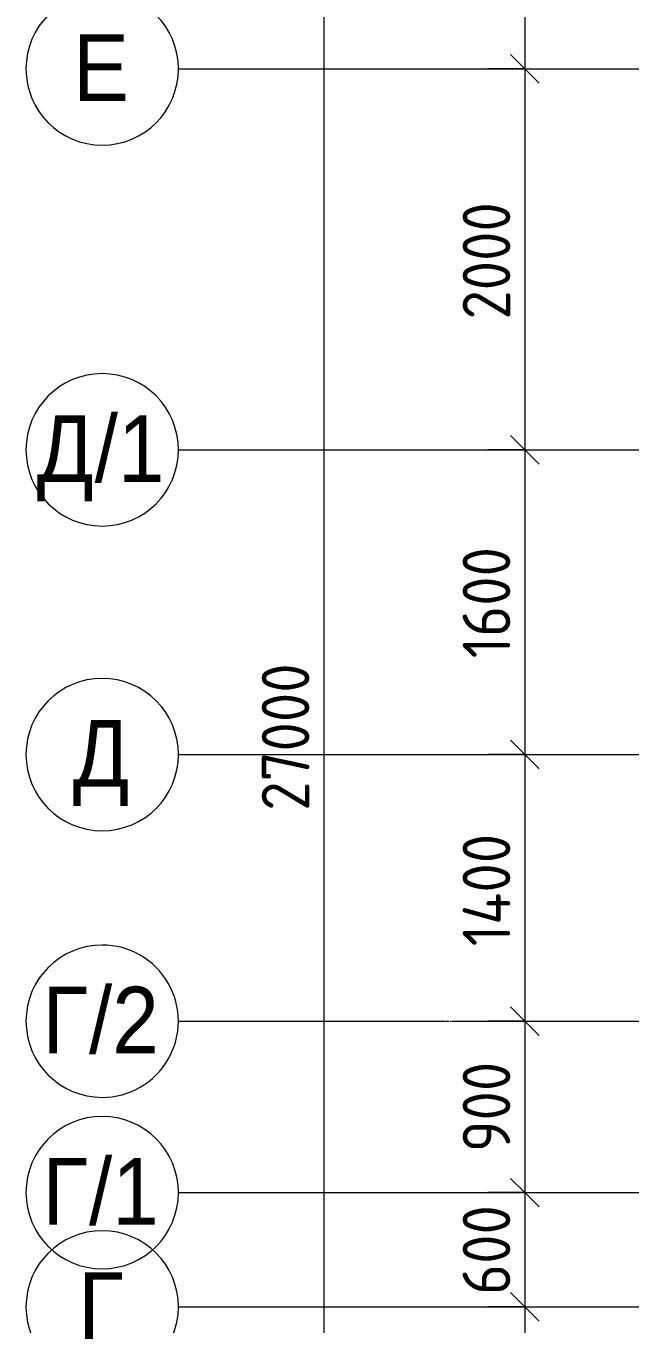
# Model space of a CAD drawing. Header units: millimetres. Extents: x 81303 to 275082, y -8553 to 29000.
# Drawn here: x 81303 to 84473, y 10410 to 17226 of the extents above; entities that cross this region are included whole.
import ezdxf

# ---------------------------------------------------------------- set-up
doc = ezdxf.new("R2010")
doc.units = ezdxf.units.MM
doc.linetypes.add('Осевая', pattern=[31.75, 6.35, -4.7625, 15.875, -4.7625])
for name, color, linetype, lineweight in [('A-ANNO-DIMS', 7, 'Continuous', 9), ('A-ANNO-DIMS-100', 7, 'Continuous', 9), ('Оси', 7, 'Continuous', 9), ('Оси-1', 7, 'Continuous', 20), ('Оси-2', 7, 'Осевая', 9)]:
    doc.layers.add(name, color=color, linetype=linetype, lineweight=lineweight)
doc.styles.add('Arial', font='arial.ttf', dxfattribs={"width": 0.9, "height": 350})
doc.styles.add('ISOCPEUR', font='isocpeur.ttf', dxfattribs={"width": 0.9, "height": 250})
doc.dimstyles.new('ISO-2_5_0_9К_БОЛЬШОЙ', dxfattribs={"dimscale": 304.8, "dimtxt": 248.995294, "dimasz": 0.492126, "dimexe": 0.393701, "dimexo": 0.984252, "dimgap": 0, "dimtad": 1, "dimdec": 0, "dimrnd": 10, "dimzin": 0, "dimdsep": 46, "dimtxsty": 'ISOCPEUR', "dimblk1": 'OBLIQUE', "dimblk2": 'OBLIQUE', "dimsah": 1, "dimcen": 0.09, "dimdle": 0.393701, "dimazin": 0, "dimtfac": 1, "dimtdec": 4, "dimtix": 1, "dimtmove": 0, "dimatfit": 3, "dimfxl": 1, "dimtvp": 1, "dimtolj": 1, "dimtzin": 0, "dimarcsym": 2})

# ---------------------------------------------------------------- blocks, each defined once
blk = doc.blocks.new('Ось сетки - D8-29747960-Сводный план потолка 3 этажа в осях 23-33')
at = {"layer": 'Оси-1'}
for start, end in [(360, 180), (180, 360)]:
    blk.add_arc((0, 0), 4, start, end, dxfattribs=at)
blk = doc.blocks.new('DIMBLOCK4-Сводный план потолка 3 этажа в осях 23-33')
at = {"layer": 'A-ANNO-DIMS-100', "lineweight": 20}
for p, q in [((83921.5, 18150), (83846.5, 18225)), ((83921.5, 18150), (83996.5, 18075)), ((83921.5, 17000), (83846.5, 17075)), ((83921.5, 17000), (83996.5, 16925))]:
    blk.add_line(p, q, dxfattribs=at)
at = {"layer": 'A-ANNO-DIMS-100'}
for p, q in [((83727.6, 18150), (84041.5, 18150)), ((83921.5, 18150), (83727.6, 18150)), ((83921.5, 18150), (83921.5, 17000)), ((83727.6, 17000), (84041.5, 17000)), ((83921.5, 17000), (83727.6, 17000))]:
    blk.add_line(p, q, dxfattribs=at)
at = {"layer": 'A-ANNO-DIMS-100', "color": 0, "insert": (83594.9, 17302.1), "char_height": 250, "width": 655.049, "attachment_point": 1, "rotation": 90, "line_spacing_factor": 1.149209, "style": 'ISOCPEUR'}
blk.add_mtext('1150', dxfattribs=at)
blk = doc.blocks.new('_Oblique')
at = {"color": 0, "linetype": 'ByBlock', "lineweight": -2}
blk.add_line((-0.5, -0.5), (0.5, 0.5), dxfattribs=at)
blk = doc.blocks.new('DIMBLOCK5-Сводный план потолка 3 этажа в осях 23-33')
at = {"layer": 'A-ANNO-DIMS-100', "lineweight": 20}
for p, q in [((83921.5, 17000), (83846.5, 17075)), ((83921.5, 17000), (83996.5, 16925)), ((83921.5, 15000), (83846.5, 15075)), ((83921.5, 15000), (83996.5, 14925))]:
    blk.add_line(p, q, dxfattribs=at)
at = {"layer": 'A-ANNO-DIMS-100'}
for p, q in [((83727.6, 17000), (84041.5, 17000)), ((83921.5, 17000), (83727.6, 17000)), ((83921.5, 17000), (83921.5, 15000)), ((83727.6, 15000), (84041.5, 15000)), ((83921.5, 15000), (83727.6, 15000))]:
    blk.add_line(p, q, dxfattribs=at)
at = {"layer": 'A-ANNO-DIMS-100', "color": 0, "insert": (83594.9, 15684), "char_height": 250, "width": 758.478, "attachment_point": 1, "rotation": 90, "line_spacing_factor": 1.149209, "style": 'ISOCPEUR'}
blk.add_mtext('2000', dxfattribs=at)
blk = doc.blocks.new('DIMBLOCK6-Сводный план потолка 3 этажа в осях 23-33')
at = {"layer": 'A-ANNO-DIMS-100', "lineweight": 20}
for p, q in [((83921.5, 15000), (83846.5, 15075)), ((83921.5, 15000), (83996.5, 14925)), ((83921.5, 13400), (83846.5, 13475)), ((83921.5, 13400), (83996.5, 13325))]:
    blk.add_line(p, q, dxfattribs=at)
at = {"layer": 'A-ANNO-DIMS-100'}
for p, q in [((83727.6, 15000), (84041.5, 15000)), ((83921.5, 15000), (83727.6, 15000)), ((83921.5, 15000), (83921.5, 13400)), ((83727.6, 13400), (84041.5, 13400)), ((83921.5, 13400), (83727.6, 13400))]:
    blk.add_line(p, q, dxfattribs=at)
at = {"layer": 'A-ANNO-DIMS-100', "color": 0, "insert": (83594.9, 13905.5), "char_height": 250, "width": 706.764, "attachment_point": 1, "rotation": 90, "line_spacing_factor": 1.149209, "style": 'ISOCPEUR'}
blk.add_mtext('1600', dxfattribs=at)
blk = doc.blocks.new('DIMBLOCK7-Сводный план потолка 3 этажа в осях 23-33')
at = {"layer": 'A-ANNO-DIMS-100', "lineweight": 20}
for p, q in [((83921.5, 13400), (83846.5, 13475)), ((83921.5, 13400), (83996.5, 13325)), ((83921.5, 12000), (83846.5, 12075)), ((83921.5, 12000), (83996.5, 11925))]:
    blk.add_line(p, q, dxfattribs=at)
at = {"layer": 'A-ANNO-DIMS-100'}
for p, q in [((83727.6, 13400), (84041.5, 13400)), ((83921.5, 13400), (83727.6, 13400)), ((83921.5, 13400), (83921.5, 12000)), ((83727.6, 12000), (84041.5, 12000)), ((83921.5, 12000), (83727.6, 12000))]:
    blk.add_line(p, q, dxfattribs=at)
at = {"layer": 'A-ANNO-DIMS-100', "color": 0, "insert": (83594.9, 12393.5), "char_height": 250, "width": 735.494, "attachment_point": 1, "rotation": 90, "line_spacing_factor": 1.149209, "style": 'ISOCPEUR'}
blk.add_mtext('1400', dxfattribs=at)
blk = doc.blocks.new('DIMBLOCK8-Сводный план потолка 3 этажа в осях 23-33')
at = {"layer": 'A-ANNO-DIMS-100', "lineweight": 20}
for p, q in [((83921.5, 12000), (83846.5, 12075)), ((83921.5, 12000), (83996.5, 11925)), ((83921.5, 11100), (83846.5, 11175)), ((83921.5, 11100), (83996.5, 11025))]:
    blk.add_line(p, q, dxfattribs=at)
at = {"layer": 'A-ANNO-DIMS-100'}
for p, q in [((83727.6, 12000), (84041.5, 12000)), ((83921.5, 12000), (83727.6, 12000)), ((83921.5, 12000), (83921.5, 11100)), ((83727.6, 11100), (84041.5, 11100)), ((83921.5, 11100), (83727.6, 11100))]:
    blk.add_line(p, q, dxfattribs=at)
at = {"layer": 'A-ANNO-DIMS-100', "color": 0, "insert": (83594.9, 11313), "char_height": 250, "width": 568.858, "attachment_point": 1, "rotation": 90, "line_spacing_factor": 1.149209, "style": 'ISOCPEUR'}
blk.add_mtext('900', dxfattribs=at)
blk = doc.blocks.new('DIMBLOCK9-Сводный план потолка 3 этажа в осях 23-33')
at = {"layer": 'A-ANNO-DIMS-100', "lineweight": 20}
for p, q in [((83921.5, 11100), (83846.5, 11175)), ((83921.5, 11100), (83996.5, 11025)), ((83921.5, 10500), (83846.5, 10575)), ((83921.5, 10500), (83996.5, 10425))]:
    blk.add_line(p, q, dxfattribs=at)
at = {"layer": 'A-ANNO-DIMS-100'}
for p, q in [((83727.6, 11100), (84041.5, 11100)), ((83921.5, 11100), (83727.6, 11100)), ((83921.5, 11100), (83921.5, 10500)), ((83727.6, 10500), (84041.5, 10500)), ((83921.5, 10500), (83727.6, 10500))]:
    blk.add_line(p, q, dxfattribs=at)
at = {"layer": 'A-ANNO-DIMS-100', "color": 0, "insert": (83594.9, 10563), "char_height": 250, "width": 568.858, "attachment_point": 1, "rotation": 90, "line_spacing_factor": 1.149209, "style": 'ISOCPEUR'}
blk.add_mtext('600', dxfattribs=at)
blk = doc.blocks.new('DIMBLOCK10-Сводный план потолка 3 этажа в осях 23-33')
at = {"layer": 'A-ANNO-DIMS-100', "lineweight": 20}
for p, q in [((83921.5, 10500), (83846.5, 10575)), ((83921.5, 10500), (83996.5, 10425)), ((83921.5, 7800), (83846.5, 7875)), ((83921.5, 7800), (83996.5, 7725))]:
    blk.add_line(p, q, dxfattribs=at)
at = {"layer": 'A-ANNO-DIMS-100'}
for p, q in [((83727.6, 10500), (84041.5, 10500)), ((83921.5, 10500), (83727.6, 10500)), ((83921.5, 10500), (83921.5, 7800)), ((83727.6, 7800), (84041.5, 7800)), ((83921.5, 7800), (83727.6, 7800))]:
    blk.add_line(p, q, dxfattribs=at)
at = {"layer": 'A-ANNO-DIMS-100', "color": 0, "insert": (83594.9, 8834), "char_height": 250, "width": 758.478, "attachment_point": 1, "rotation": 90, "line_spacing_factor": 1.149209, "style": 'ISOCPEUR'}
blk.add_mtext('2700', dxfattribs=at)
blk = doc.blocks.new('DIMBLOCK13-Сводный план потолка 3 этажа в осях 23-33')
at = {"layer": 'A-ANNO-DIMS-100', "lineweight": 20}
for p, q in [((82867, 27000), (82792, 27075)), ((82867, 27000), (82942, 26925)), ((82867, 0), (82792, 75)), ((82867, 0), (82942, -75))]:
    blk.add_line(p, q, dxfattribs=at)
at = {"layer": 'A-ANNO-DIMS-100'}
for p, q in [((82867, 27120), (82867, -120)), ((82673.1, 27000), (82987, 27000)), ((82867, 27000), (82673.1, 27000)), ((82673.1, 0), (82987, 0)), ((82867, 0), (82673.1, 0))]:
    blk.add_line(p, q, dxfattribs=at)
at = {"layer": 'A-ANNO-DIMS-100', "color": 0, "insert": (82540.4, 13105), "char_height": 250, "width": 948.097, "attachment_point": 1, "rotation": 90, "line_spacing_factor": 1.149209, "style": 'ISOCPEUR'}
blk.add_mtext('27000', dxfattribs=at)

msp = doc.modelspace()

# ---------------------------------------------------------------- linework, layer by layer
at = {"layer": 'Оси'}
for p, q in [((82103.1, 17000), (84603.1, 17000)), ((82103.1, 15000), (84603.1, 15000)), ((82103.1, 13400), (84603.1, 13400)), ((82103.1, 12000), (83496, 12000)), ((83546.8, 12000), (84939.7, 12000)), ((82103.1, 11100), (84603.1, 11100)), ((82103.1, 10500), (84603.1, 10500))]:
    msp.add_line(p, q, dxfattribs=at)
at = {"layer": 'Оси-2'}
msp.add_line((83496, 12000), (83546.8, 12000), dxfattribs=at)

# ---------------------------------------------------------------- block references
at = {"layer": 'Оси-1', "xscale": 99.99999999999993, "yscale": 99.99999999999993, "zscale": 99.99999999999993}
for p, rotation in [((81703.1, 17000), 269.9999999999994), ((81703.1, 15000), 269.9999999999994), ((81703.1, 13400), 269.9999999999994), ((81703.1, 12000), 269.9999999999995), ((81703.1, 11100), 269.9999999999994), ((81703.1, 10500), 269.9999999999994)]:
    msp.add_blockref('Ось сетки - D8-29747960-Сводный план потолка 3 этажа в осях 23-33', p, dxfattribs=dict(at, rotation=rotation))

# ---------------------------------------------------------------- texts
at = {"layer": 'Оси', "char_height": 350, "attachment_point": 1, "style": 'Arial'}
for s, insert, width in [('\\fArial|b0|i0|c204|p34|;\\W.9;Е', (81550.3, 17181), 360.759), ('/1', (81663.6, 15181), 454.557), ('\\fArial|b0|i0|c204|p34|;\\W.9;Д', (81359.9, 15181), 367.975), ('\\fArial|b0|i0|c204|p34|;\\W.9;Д', (81547.6, 13581), 367.975), ('\\fArial|b0|i0|c204|p34|;\\W.9;Г', (81389.6, 12181), 295.823), ('/2', (81633.7, 12181), 454.557), ('\\fArial|b0|i0|c204|p34|;\\W.9;Г', (81389.6, 11281), 295.823), ('/1', (81633.7, 11281), 454.557), ('\\fArial|b0|i0|c204|p34|;\\W.9;Г', (81577.3, 10681), 295.823)]:
    msp.add_mtext(s, dxfattribs=dict(at, insert=insert, width=width))

# ---------------------------------------------------------------- dimensions: what is measured, and where the dimension line sits
at = {"layer": 'A-ANNO-DIMS'}
for base, p1, p2, override, picture, middle in [((82867, 0), (82973.1, 27000), (82973.1, 0), {"dimpost": '<>', "dimfxl": 26999.999823}, 'DIMBLOCK13-Сводный план потолка 3 этажа в осях 23-33', (82742, 13500)), ((83921.5, 17000), (84027.6, 18150), (84027.6, 17000), {"dimpost": '<>', "dimfxl": 1150}, 'DIMBLOCK4-Сводный план потолка 3 этажа в осях 23-33', (83796.5, 17575)), ((83921.5, 15000), (84027.6, 17000), (84027.6, 15000), {"dimpost": '<>', "dimfxl": 2000.000075}, 'DIMBLOCK5-Сводный план потолка 3 этажа в осях 23-33', (83796.5, 16000)), ((83921.5, 13400), (84027.6, 15000), (84027.6, 13400), {"dimpost": '<>', "dimfxl": 1600}, 'DIMBLOCK6-Сводный план потолка 3 этажа в осях 23-33', (83796.5, 14200)), ((83921.5, 12000), (84027.6, 13400), (84027.6, 12000), {"dimpost": '<>', "dimfxl": 1399.999995}, 'DIMBLOCK7-Сводный план потолка 3 этажа в осях 23-33', (83796.5, 12700)), ((83921.5, 11100), (84027.6, 12000), (84027.6, 11100), {"dimpost": '<>', "dimfxl": 900}, 'DIMBLOCK8-Сводный план потолка 3 этажа в осях 23-33', (83796.5, 11550)), ((83921.5, 10500), (84027.6, 11100), (84027.6, 10500), {"dimpost": '<>', "dimfxl": 600}, 'DIMBLOCK9-Сводный план потолка 3 этажа в осях 23-33', (83796.5, 10800)), ((83921.5, 7800), (84027.6, 10500), (84027.6, 7800), {"dimpost": '<>', "dimfxl": 2700}, 'DIMBLOCK10-Сводный план потолка 3 этажа в осях 23-33', (83796.5, 9150))]:
    dim = msp.add_linear_dim(base=base, p1=p1, p2=p2, angle=90, dimstyle='ISO-2_5_0_9К_БОЛЬШОЙ', override=override, dxfattribs=at)
    dim.commit()
    dim.dimension.update_dxf_attribs({"geometry": picture, "text_midpoint": middle})

doc.saveas('drawing.dxf')
